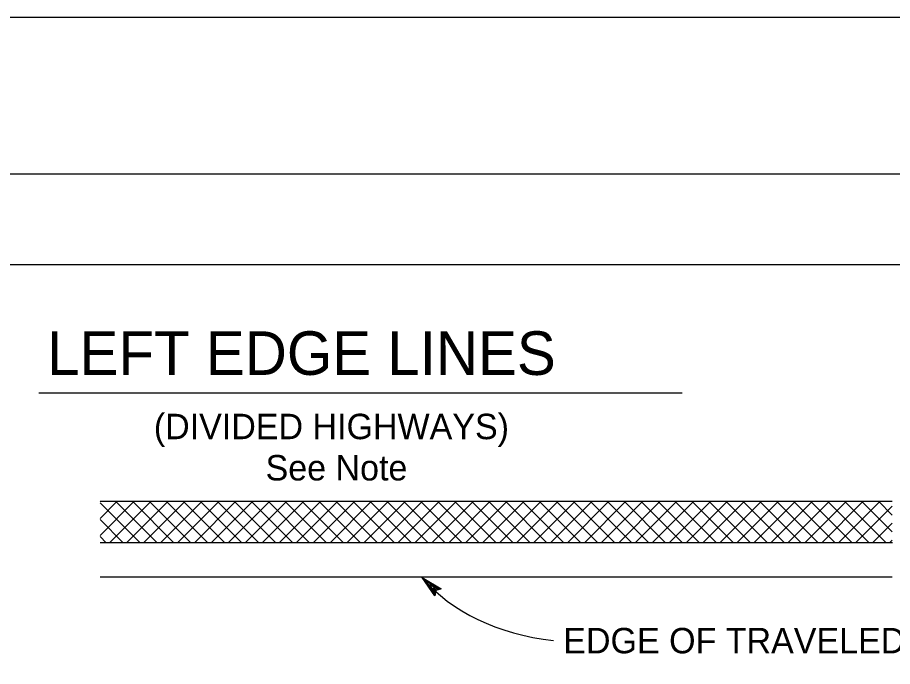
# Model space of a CAD drawing. Extents: x -893 to 867, y -474 to 712.
# Drawn here: x -691.4 to -450.6, y 533.3 to 712 of the extents above; entities that cross this region are included whole.
import ezdxf

# ---------------------------------------------------------------- set-up
doc = ezdxf.new("R2010")
doc.units = 0
for name, color, linetype in [('222 Structural Steel', 7, 'Continuous'), ('56 Stage 3 Anno', 7, 'Continuous'), ('57 Undefined', 7, 'Continuous'), ('60 Nongeo Data', 7, 'Continuous')]:
    doc.layers.add(name, color=color, linetype=linetype)

msp = doc.modelspace()

# ---------------------------------------------------------------- linework, layer by layer
at = {"layer": '222 Structural Steel'}
msp.add_line((-813.45, 643.96), (811.55, 643.96), dxfattribs=at)
for points in [[(-893.46, -474.05), (866.55, -474.05), (866.55, 711.96), (-893.46, 711.96)], [(-863.43, 668.96), (836.57, 668.96), (836.57, -431.04), (-863.43, -431.04)], [(-863.43, 668.96), (836.57, 668.96), (836.57, -431.04), (-863.43, -431.04)]]:
    msp.add_lwpolyline(points, close=True, dxfattribs=at)
at = {"layer": '56 Stage 3 Anno'}
for p, q in [((-576.56, 552.74), (-580.06, 557.8)), ((-580.06, 557.8), (-580.06, 557.8)), ((-580.06, 557.8), (-574.75, 554.7)), ((-576.48, 553.15), (-579.05, 556.86)), ((-579.03, 556.86), (-575.17, 554.6)), ((-576.41, 553.58), (-578.03, 555.92)), ((-578.03, 555.92), (-575.53, 554.47)), ((-576.3, 553.95), (-577.02, 554.99)), ((-577.02, 554.99), (-575.95, 554.36)), ((-576.24, 554.27), (-576.56, 552.74)), ((-574.75, 554.7), (-576.24, 554.27)), ((-574.75, 554.7), (-574.75, 554.7)), ((-576.56, 552.74), (-576.56, 552.74))]:
    msp.add_line(p, q, dxfattribs=at)
msp.add_ellipse((-426.65, 690.47), major_axis=(-153.38, -132.69), ratio=0.465743, start_param=6.282758, end_param=6.683352, dxfattribs=at)
at = {"layer": '57 Undefined'}
msp.add_line((-685.54, 608.63), (-508.41, 608.63), dxfattribs=at)
at = {"layer": '60 Nongeo Data'}
for p, q in [((-668.7, 578.82), (-450.62, 578.82)), ((-450.59, 567.36), (-668.7, 567.36)), ((-668.7, 558.01), (-450.62, 558.01))]:
    msp.add_line(p, q, dxfattribs=at)
for points in [[(-668.7, 569.39), (-659.27, 578.82)], [(-668.7, 574.05), (-663.94, 578.82)], [(-668.7, 578.72), (-668.6, 578.82)], [(-657.67, 567.36), (-668.7, 578.4)], [(-666.06, 567.36), (-654.6, 578.82)], [(-653.01, 567.36), (-664.46, 578.82)], [(-661.39, 567.36), (-649.94, 578.82)], [(-648.34, 567.36), (-659.79, 578.82)], [(-656.72, 567.36), (-645.27, 578.82)], [(-643.67, 567.36), (-655.13, 578.82)], [(-652.06, 567.36), (-640.6, 578.82)], [(-639.01, 567.36), (-650.46, 578.82)], [(-647.39, 567.36), (-635.94, 578.82)], [(-634.34, 567.36), (-645.79, 578.82)], [(-642.72, 567.36), (-631.27, 578.82)], [(-629.67, 567.36), (-641.13, 578.82)], [(-638.06, 567.36), (-626.6, 578.82)], [(-625.01, 567.36), (-636.46, 578.82)], [(-633.39, 567.36), (-621.94, 578.82)], [(-620.34, 567.36), (-631.79, 578.82)], [(-628.72, 567.36), (-617.27, 578.82)], [(-615.67, 567.36), (-627.13, 578.82)], [(-624.05, 567.36), (-612.6, 578.82)], [(-611, 567.36), (-622.46, 578.82)], [(-619.39, 567.36), (-607.93, 578.82)], [(-606.34, 567.36), (-617.79, 578.82)], [(-614.72, 567.36), (-603.27, 578.82)], [(-601.67, 567.36), (-613.12, 578.82)], [(-610.05, 567.36), (-598.6, 578.82)], [(-597, 567.36), (-608.46, 578.82)], [(-605.39, 567.36), (-593.93, 578.82)], [(-592.34, 567.36), (-603.79, 578.82)], [(-600.72, 567.36), (-589.27, 578.82)], [(-587.67, 567.36), (-599.12, 578.82)], [(-596.05, 567.36), (-584.6, 578.82)], [(-583, 567.36), (-594.46, 578.82)], [(-591.39, 567.36), (-579.93, 578.82)], [(-578.34, 567.36), (-589.79, 578.82)], [(-586.72, 567.36), (-575.27, 578.82)], [(-573.67, 567.36), (-585.12, 578.82)], [(-582.05, 567.36), (-570.6, 578.82)], [(-569, 567.36), (-580.46, 578.82)], [(-577.39, 567.36), (-565.93, 578.82)], [(-564.34, 567.36), (-575.79, 578.82)], [(-572.72, 567.36), (-561.27, 578.82)], [(-559.67, 567.36), (-571.12, 578.82)], [(-568.05, 567.36), (-556.6, 578.82)], [(-555, 567.36), (-566.46, 578.82)], [(-563.39, 567.36), (-551.93, 578.82)], [(-550.34, 567.36), (-561.79, 578.82)], [(-558.72, 567.36), (-547.27, 578.82)], [(-545.67, 567.36), (-557.12, 578.82)], [(-554.05, 567.36), (-542.6, 578.82)], [(-541, 567.36), (-552.46, 578.82)], [(-549.38, 567.36), (-537.93, 578.82)], [(-536.33, 567.36), (-547.79, 578.82)], [(-544.72, 567.36), (-533.26, 578.82)], [(-531.67, 567.36), (-543.12, 578.82)], [(-540.05, 567.36), (-528.6, 578.82)], [(-527, 567.36), (-538.45, 578.82)], [(-535.38, 567.36), (-523.93, 578.82)], [(-522.33, 567.36), (-533.79, 578.82)], [(-530.72, 567.36), (-519.26, 578.82)], [(-517.67, 567.36), (-529.12, 578.82)], [(-525.93, 567.36), (-514.48, 578.82)], [(-513, 567.37), (-524.45, 578.82)], [(-521.38, 567.36), (-509.93, 578.82)], [(-508.33, 567.36), (-519.79, 578.82)], [(-516.72, 567.36), (-505.26, 578.82)], [(-503.67, 567.36), (-515.12, 578.82)], [(-512.05, 567.36), (-500.6, 578.82)], [(-499, 567.36), (-510.45, 578.82)], [(-507.38, 567.36), (-495.93, 578.82)], [(-494.33, 567.36), (-505.79, 578.82)], [(-502.72, 567.36), (-491.26, 578.82)], [(-489.67, 567.36), (-501.12, 578.82)], [(-498.05, 567.36), (-486.6, 578.82)], [(-485, 567.36), (-496.45, 578.82)], [(-493.38, 567.36), (-481.93, 578.82)], [(-480.33, 567.36), (-491.79, 578.82)], [(-488.72, 567.36), (-477.26, 578.82)], [(-475.67, 567.36), (-487.12, 578.82)], [(-484.05, 567.36), (-472.59, 578.82)], [(-471, 567.36), (-482.45, 578.82)], [(-479.38, 567.36), (-467.93, 578.82)], [(-466.33, 567.36), (-477.78, 578.82)], [(-474.71, 567.36), (-463.26, 578.82)], [(-461.66, 567.36), (-473.12, 578.82)], [(-470.05, 567.36), (-458.59, 578.82)], [(-457, 567.36), (-468.45, 578.82)], [(-465.38, 567.36), (-453.93, 578.82)], [(-452.33, 567.36), (-463.78, 578.82)], [(-450.62, 570.33), (-459.12, 578.82)], [(-450.62, 574.99), (-454.45, 578.82)], [(-460.71, 567.36), (-450.62, 577.45)], [(-662.34, 567.36), (-668.7, 573.73)], [(-456.05, 567.36), (-450.62, 572.79)], [(-667.01, 567.36), (-668.7, 569.06)], [(-451.38, 567.36), (-450.62, 568.12)]]:
    msp.add_lwpolyline(points, dxfattribs=at)

# ---------------------------------------------------------------- texts
at = {"layer": '57 Undefined'}
for s, height, p in [('LEFT EDGE LINES', 12, (-683.25, 613.57)), ('(DIVIDED HIGHWAYS)', 7, (-653.89, 595.88)), ('See Note', 7, (-623.13, 584.52)), ('EDGE OF TRAVELED WAY', 7, (-541.18, 536.93))]:
    msp.add_text(s, height=height, dxfattribs=at).set_placement(p)

doc.saveas('drawing.dxf')
